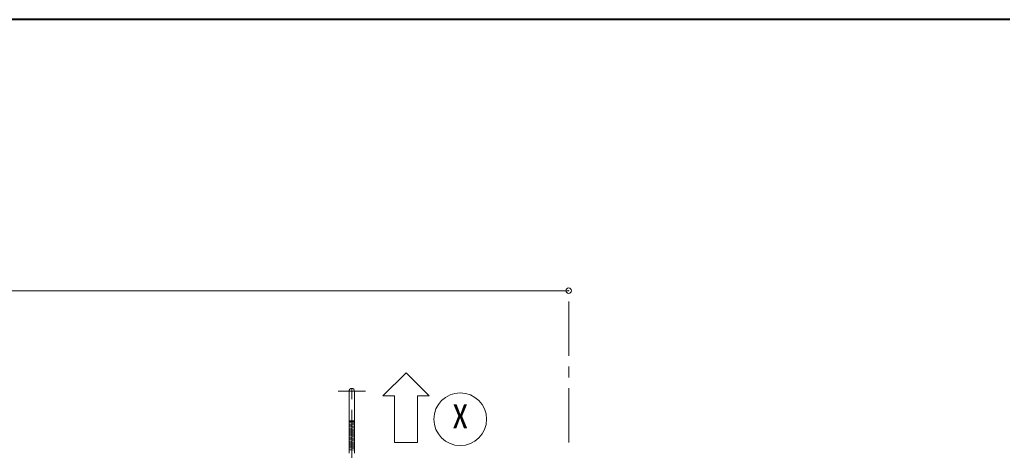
# Model space of a CAD drawing. Units: millimetres at full size, sheet at 1:10; details may follow other scales. Extents: x -2125 to 1925, y -1405 to 1405.
# Drawn here: x -333 to 573, y 1008 to 1405 of the extents above; entities that cross this region are included whole.
import ezdxf
from ezdxf.enums import TextEntityAlignment as Align

# ---------------------------------------------------------------- set-up
doc = ezdxf.new("R2010")
doc.units = ezdxf.units.MM
doc.header["$LTSCALE"] = 10
doc.header["$PDMODE"] = 32
doc.header["$PDSIZE"] = 5
doc.linetypes.add('CHAIN1', pattern=[8, 5, -1, 1, -1])
doc.layers.add('0-A', color=4, linetype='Continuous', lineweight=9)
doc.styles.add('ＭＳ ゴシック', font='')
doc.styles.get('ＭＳ ゴシック').set_extended_font_data('MS Gothic')

msp = doc.modelspace()

# ---------------------------------------------------------------- linework, layer by layer
at = {"layer": '0-A', "color": 1, "lineweight": 40}
msp.add_line((1925.2, 1405.02), (-2124.8, 1405.02), dxfattribs=at)
at = {"layer": '0-A'}
for p, q in [((-1126.8, 1155.02), (173.2, 1155.02)), ((23.2, 1079.3), (1.78, 1057.88)), ((23.2, 1079.3), (44.63, 1057.88)), ((1.78, 1057.88), (12.49, 1057.88)), ((12.49, 1015.02), (12.49, 1057.88)), ((33.92, 1057.88), (44.63, 1057.88)), ((33.92, 1015.02), (33.92, 1057.88)), ((-24.3, 1034.92), (-29.3, 1034.92)), ((-29.3, 1034.05), (-24.3, 1034.46)), ((-29.3, 1033.04), (-24.3, 1033.45)), ((-29.3, 1032.04), (-24.3, 1032.45)), ((-29.3, 1031.04), (-24.3, 1031.45)), ((-29.3, 1030.03), (-24.3, 1030.44)), ((-29.3, 1029.03), (-24.3, 1029.44)), ((-29.3, 1028.03), (-24.3, 1028.44)), ((-29.3, 1027.02), (-24.3, 1027.43)), ((-29.3, 1026.02), (-24.3, 1026.43)), ((-29.3, 1025.02), (-24.3, 1025.43)), ((-29.3, 1024.01), (-24.3, 1024.42)), ((-29.3, 1023.01), (-24.3, 1023.42)), ((-29.3, 1022.01), (-24.3, 1022.42)), ((-29.3, 1021), (-24.3, 1021.41)), ((-29.3, 1020), (-24.3, 1020.41)), ((-29.3, 1019), (-24.3, 1019.41)), ((-29.3, 1017.99), (-24.3, 1018.4)), ((-29.3, 1016.99), (-24.3, 1017.4)), ((-29.3, 1015.99), (-24.3, 1016.4)), ((-29.3, 1014.98), (-24.3, 1015.39)), ((12.49, 1015.02), (33.92, 1015.02)), ((-29.3, 1013.98), (-24.3, 1014.39)), ((-29.3, 1012.98), (-24.3, 1013.39)), ((-29.3, 1011.97), (-24.3, 1012.38)), ((-29.3, 1010.97), (-24.3, 1011.38)), ((-29.3, 1009.97), (-24.3, 1010.38)), ((-29.3, 1008.96), (-24.3, 1009.37)), ((-29.3, 1007.96), (-24.3, 1008.37))]:
    msp.add_line(p, q, dxfattribs=at)
at = {"layer": '0-A', "linetype": 'CHAIN1'}
for p, q in [((173.2, 1015.02), (173.2, 1155.02)), ((-26.8, 995.02), (-26.8, 1074.92)), ((-14.3, 1062.42), (-39.3, 1062.42))]:
    msp.add_line(p, q, dxfattribs=at)
at = {"layer": '0-A', "color": 7, "lineweight": 18}
for p, q in [((-29.3, 1062.42), (-29.3, 1005.02)), ((-24.3, 1062.42), (-24.3, 1005.02))]:
    msp.add_line(p, q, dxfattribs=at)
msp.add_circle((73.2, 1036.45), 24.29, dxfattribs=at)
msp.add_arc((-26.8, 1062.42), 2.5, 0, 180, dxfattribs=at)
at = {"layer": '0-A'}
msp.add_point((173.2, 1155.02), dxfattribs=at)

# ---------------------------------------------------------------- texts
at = {"layer": '0-A', "color": 7, "style": 'ＭＳ ゴシック'}
msp.add_text('X', height=21.99, dxfattribs=at).set_placement((65.7, 1021.45), align=Align.BOTTOM_LEFT)

doc.saveas('drawing.dxf')
